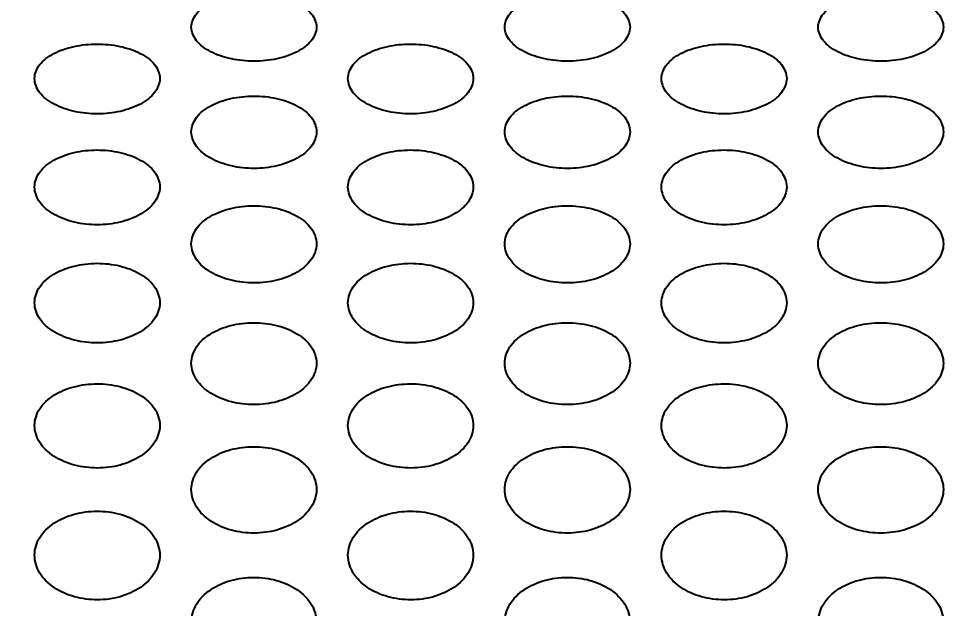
# Model space of a CAD drawing. Header units: millimetres. Extents: x 750 to 8479, y 2174 to 4333.
# Drawn here: x 2512.2 to 2572.2, y 3931.7 to 3969.3 of the extents above; entities that cross this region are included whole.
import ezdxf

# ---------------------------------------------------------------- set-up
doc = ezdxf.new("R2010")
doc.units = ezdxf.units.MM
doc.header["$LTSCALE"] = 153.67
doc.header["$PDMODE"] = 3
doc.header["$PDSIZE"] = 8
doc.layers.get('0').update_dxf_attribs({"linetype": 'CONTINUOUS'})
doc.layers.get('Defpoints').update_dxf_attribs({"linetype": 'CONTINUOUS'})
doc.layers.add('02___PRT_ALL_AXES', color=7, linetype='CONTINUOUS')
doc.styles.get("Standard").update_dxf_attribs({"font": 'calibri.ttf'})
doc.dimstyles.get("Standard").update_dxf_attribs({"dimtxt": 17.5, "dimasz": 17.5, "dimexe": 1.5, "dimexo": 1, "dimtad": 1, "dimdsep": 46, "dimtxsty": 'Standard', "dimblk": '_FILLED', "dimblk1": '_FILLED', "dimblk2": '_FILLED', "dimcen": 0.09, "dimazin": 2, "dimtol": 1, "dimtp": 0.01, "dimtm": 0.01, "dimtfac": 1, "dimtofl": 0, "dimtmove": 0, "dimatfit": 3, "dimldrblk": '_FILLED', "dimfxl": 1, "dimtolj": 1, "dimarcsym": 0})

# ---------------------------------------------------------------- blocks, each defined once
blk = doc.blocks.new('_FILLED')
at = {"color": 0, "linetype": 'ByBlock'}
blk.add_solid([(0, 0), (-1, 0.2143), (-1, -0.2143)], dxfattribs=at)
blk = doc.blocks.new('*D35')
at = {"color": 0, "lineweight": -2}
for p, q in [((2172.164, 4025.33), (2172.164, 4062.926)), ((2749.564, 3876.371), (2749.564, 4062.926)), ((2189.664, 4061.426), (2426.858, 4061.426)), ((2732.064, 4061.426), (2494.87, 4061.426))]:
    blk.add_line(p, q, dxfattribs=at)
at = {"layer": 'Defpoints', "color": 0}
for p in [(2749.564, 4061.426), (2172.164, 4024.33), (2749.564, 3875.371)]:
    blk.add_point(p, dxfattribs=at)
at = {"color": 0, "linetype": 'ByBlock', "lineweight": -2, "xscale": 17.5, "yscale": 17.5, "zscale": 17.5, "rotation": 180}
blk.add_blockref('_FILLED', (2172.164, 4061.426), dxfattribs=at)
at = {"color": 0, "linetype": 'ByBlock', "lineweight": -2, "xscale": 17.5, "yscale": 17.5, "zscale": 17.5}
blk.add_blockref('_FILLED', (2749.564, 4061.426), dxfattribs=at)
at = {"color": 0, "insert": (2460.864, 4061.426), "char_height": 30, "attachment_point": 5}
blk.add_mtext('\\A1;\\A1;575', dxfattribs=at)

msp = doc.modelspace()

# ---------------------------------------------------------------- linework, layer by layer
at = {"layer": '02___PRT_ALL_AXES', "linetype": 'Continuous'}
for points in [[(2523.16421, 3968.75461), (2523.18605, 3969.07165), (2523.39803, 3969.63518), (2524.34098, 3970.337), (2525.68085, 3970.77538), (2527.14755, 3970.9192), (2528.62142, 3970.78119), (2529.97591, 3970.34375), (2530.92905, 3969.63836), (2531.14258, 3969.07293), (2531.16421, 3968.75461)], [(2543.16421, 3968.75461), (2543.18605, 3969.07165), (2543.39803, 3969.63518), (2544.34098, 3970.337), (2545.68085, 3970.77538), (2547.14755, 3970.9192), (2548.62142, 3970.78119), (2549.97591, 3970.34375), (2550.92905, 3969.63836), (2551.14258, 3969.07293), (2551.16421, 3968.75461)], [(2563.16421, 3968.75461), (2563.18605, 3969.07165), (2563.39803, 3969.63518), (2564.34098, 3970.337), (2565.68085, 3970.77538), (2567.14755, 3970.9192), (2568.62142, 3970.78119), (2569.97591, 3970.34375), (2570.92905, 3969.63836), (2571.14258, 3969.07293), (2571.16421, 3968.75461)], [(2531.16421, 3968.75461), (2531.14237, 3968.43757), (2530.93039, 3967.86719), (2529.98744, 3967.14333), (2528.64757, 3966.68443), (2527.18087, 3966.53284), (2525.707, 3966.67832), (2524.35251, 3967.13632), (2523.39937, 3967.86398), (2523.18584, 3968.43629), (2523.16421, 3968.75461)], [(2551.16421, 3968.75461), (2551.14237, 3968.43757), (2550.93039, 3967.86719), (2549.98744, 3967.14333), (2548.64757, 3966.68443), (2547.18087, 3966.53284), (2545.707, 3966.67832), (2544.35251, 3967.13632), (2543.39937, 3967.86398), (2543.18584, 3968.43629), (2543.16421, 3968.75461)], [(2571.16421, 3968.75461), (2571.14237, 3968.43757), (2570.93039, 3967.86719), (2569.98744, 3967.14333), (2568.64757, 3966.68443), (2567.18087, 3966.53284), (2565.707, 3966.67832), (2564.35251, 3967.13632), (2563.39937, 3967.86398), (2563.18584, 3968.43629), (2563.16421, 3968.75461)], [(2513.16421, 3965.47714), (2513.18605, 3965.8062), (2513.39803, 3966.39128), (2514.34098, 3967.12028), (2515.68085, 3967.57582), (2517.14755, 3967.7253), (2518.62142, 3967.58186), (2519.97591, 3967.1273), (2520.92905, 3966.39457), (2521.14258, 3965.80753), (2521.16421, 3965.47714)], [(2533.16421, 3965.47714), (2533.18605, 3965.8062), (2533.39803, 3966.39128), (2534.34098, 3967.12028), (2535.68085, 3967.57582), (2537.14755, 3967.7253), (2538.62142, 3967.58186), (2539.97591, 3967.1273), (2540.92905, 3966.39457), (2541.14258, 3965.80753), (2541.16421, 3965.47714)], [(2553.16421, 3965.47714), (2553.18605, 3965.8062), (2553.39803, 3966.39128), (2554.34098, 3967.12028), (2555.68085, 3967.57582), (2557.14755, 3967.7253), (2558.62142, 3967.58186), (2559.97591, 3967.1273), (2560.92905, 3966.39457), (2561.14258, 3965.80753), (2561.16421, 3965.47714)], [(2521.16421, 3965.47714), (2521.14237, 3965.14809), (2520.93039, 3964.55628), (2519.98744, 3963.80557), (2518.64757, 3963.32983), (2517.18087, 3963.17269), (2515.707, 3963.32349), (2514.35251, 3963.7983), (2513.39937, 3964.55294), (2513.18584, 3965.14676), (2513.16421, 3965.47714)], [(2541.16421, 3965.47714), (2541.14237, 3965.14809), (2540.93039, 3964.55628), (2539.98744, 3963.80557), (2538.64757, 3963.32983), (2537.18087, 3963.17269), (2535.707, 3963.32349), (2534.35251, 3963.7983), (2533.39937, 3964.55294), (2533.18584, 3965.14676), (2533.16421, 3965.47714)], [(2561.16421, 3965.47714), (2561.14237, 3965.14809), (2560.93039, 3964.55628), (2559.98744, 3963.80557), (2558.64757, 3963.32983), (2557.18087, 3963.17269), (2555.707, 3963.32349), (2554.35251, 3963.7983), (2553.39937, 3964.55294), (2553.18584, 3965.14676), (2553.16421, 3965.47714)], [(2523.16421, 3962.07874), (2523.18605, 3962.41962), (2523.39803, 3963.0259), (2524.34098, 3963.78167), (2525.68085, 3964.25411), (2527.14755, 3964.40916), (2528.62142, 3964.26037), (2529.97591, 3963.78894), (2530.92905, 3963.02931), (2531.14258, 3962.421), (2531.16421, 3962.07874)], [(2543.16421, 3962.07874), (2543.18605, 3962.41962), (2543.39803, 3963.0259), (2544.34098, 3963.78167), (2545.68085, 3964.25411), (2547.14755, 3964.40916), (2548.62142, 3964.26037), (2549.97591, 3963.78894), (2550.92905, 3963.02931), (2551.14258, 3962.421), (2551.16421, 3962.07874)], [(2563.16421, 3962.07874), (2563.18605, 3962.41962), (2563.39803, 3963.0259), (2564.34098, 3963.78167), (2565.68085, 3964.25411), (2567.14755, 3964.40916), (2568.62142, 3964.26037), (2569.97591, 3963.78894), (2570.92905, 3963.02931), (2571.14258, 3962.421), (2571.16421, 3962.07874)], [(2531.16421, 3962.07874), (2531.14237, 3961.73786), (2530.93039, 3961.12496), (2529.98744, 3960.34784), (2528.64757, 3959.85553), (2527.18087, 3959.69295), (2525.707, 3959.84898), (2524.35251, 3960.34032), (2523.39937, 3961.12151), (2523.18584, 3961.73649), (2523.16421, 3962.07874)], [(2551.16421, 3962.07874), (2551.14237, 3961.73786), (2550.93039, 3961.12496), (2549.98744, 3960.34784), (2548.64757, 3959.85553), (2547.18087, 3959.69295), (2545.707, 3959.84898), (2544.35251, 3960.34032), (2543.39937, 3961.12151), (2543.18584, 3961.73649), (2543.16421, 3962.07874)], [(2571.16421, 3962.07874), (2571.14237, 3961.73786), (2570.93039, 3961.12496), (2569.98744, 3960.34784), (2568.64757, 3959.85553), (2567.18087, 3959.69295), (2565.707, 3959.84898), (2564.35251, 3960.34032), (2563.39937, 3961.12151), (2563.18584, 3961.73649), (2563.16421, 3962.07874)], [(2513.16421, 3958.56139), (2513.18605, 3958.91389), (2513.39803, 3959.54102), (2514.34098, 3960.32311), (2515.68085, 3960.81217), (2517.14755, 3960.9727), (2518.62142, 3960.81865), (2519.97591, 3960.33064), (2520.92905, 3959.54455), (2521.14258, 3958.91531), (2521.16421, 3958.56139)], [(2533.16421, 3958.56139), (2533.18605, 3958.91389), (2533.39803, 3959.54102), (2534.34098, 3960.32311), (2535.68085, 3960.81217), (2537.14755, 3960.9727), (2538.62142, 3960.81865), (2539.97591, 3960.33064), (2540.92905, 3959.54455), (2541.14258, 3958.91531), (2541.16421, 3958.56139)], [(2553.16421, 3958.56139), (2553.18605, 3958.91389), (2553.39803, 3959.54102), (2554.34098, 3960.32311), (2555.68085, 3960.81217), (2557.14755, 3960.9727), (2558.62142, 3960.81865), (2559.97591, 3960.33064), (2560.92905, 3959.54455), (2561.14258, 3958.91531), (2561.16421, 3958.56139)], [(2521.16421, 3958.56139), (2521.14237, 3958.20888), (2520.93039, 3957.57525), (2519.98744, 3956.77217), (2518.64757, 3956.26359), (2517.18087, 3956.09566), (2515.707, 3956.25682), (2514.35251, 3956.7644), (2513.39937, 3957.57168), (2513.18584, 3958.20746), (2513.16421, 3958.56139)], [(2541.16421, 3958.56139), (2541.14237, 3958.20888), (2540.93039, 3957.57525), (2539.98744, 3956.77217), (2538.64757, 3956.26359), (2537.18087, 3956.09566), (2535.707, 3956.25682), (2534.35251, 3956.7644), (2533.39937, 3957.57168), (2533.18584, 3958.20746), (2533.16421, 3958.56139)], [(2561.16421, 3958.56139), (2561.14237, 3958.20888), (2560.93039, 3957.57525), (2559.98744, 3956.77217), (2558.64757, 3956.26359), (2557.18087, 3956.09566), (2555.707, 3956.25682), (2554.35251, 3956.7644), (2553.39937, 3957.57168), (2553.18584, 3958.20746), (2553.16421, 3958.56139)], [(2523.16421, 3954.92713), (2523.18605, 3955.29106), (2523.39803, 3955.93866), (2524.34098, 3956.74662), (2525.68085, 3957.25202), (2527.14755, 3957.41794), (2528.62142, 3957.25872), (2529.97591, 3956.7544), (2530.92905, 3955.94231), (2531.14258, 3955.29252), (2531.16421, 3954.92713)], [(2543.16421, 3954.92713), (2543.18605, 3955.29106), (2543.39803, 3955.93866), (2544.34098, 3956.74662), (2545.68085, 3957.25202), (2547.14755, 3957.41794), (2548.62142, 3957.25872), (2549.97591, 3956.7544), (2550.92905, 3955.94231), (2551.14258, 3955.29252), (2551.16421, 3954.92713)], [(2563.16421, 3954.92713), (2563.18605, 3955.29106), (2563.39803, 3955.93866), (2564.34098, 3956.74662), (2565.68085, 3957.25202), (2567.14755, 3957.41794), (2568.62142, 3957.25872), (2569.97591, 3956.7544), (2570.92905, 3955.94231), (2571.14258, 3955.29252), (2571.16421, 3954.92713)], [(2531.16421, 3954.92713), (2531.14237, 3954.5632), (2530.93039, 3953.90921), (2529.98744, 3953.08065), (2528.64757, 3952.55608), (2527.18087, 3952.3829), (2525.707, 3952.5491), (2524.35251, 3953.07264), (2523.39937, 3953.90553), (2523.18584, 3954.56174), (2523.16421, 3954.92713)], [(2551.16421, 3954.92713), (2551.14237, 3954.5632), (2550.93039, 3953.90921), (2549.98744, 3953.08065), (2548.64757, 3952.55608), (2547.18087, 3952.3829), (2545.707, 3952.5491), (2544.35251, 3953.07264), (2543.39937, 3953.90553), (2543.18584, 3954.56174), (2543.16421, 3954.92713)], [(2571.16421, 3954.92713), (2571.14237, 3954.5632), (2570.93039, 3953.90921), (2569.98744, 3953.08065), (2568.64757, 3952.55608), (2567.18087, 3952.3829), (2565.707, 3952.5491), (2564.35251, 3953.07264), (2563.39937, 3953.90553), (2563.18584, 3954.56174), (2563.16421, 3954.92713)], [(2513.16421, 3951.1781), (2513.18605, 3951.55323), (2513.39803, 3952.22094), (2514.34098, 3953.05429), (2515.68085, 3953.57573), (2517.14755, 3953.74694), (2518.62142, 3953.58264), (2519.97591, 3953.06231), (2520.92905, 3952.22469), (2521.14258, 3951.55474), (2521.16421, 3951.1781)], [(2533.16421, 3951.1781), (2533.18605, 3951.55323), (2533.39803, 3952.22094), (2534.34098, 3953.05429), (2535.68085, 3953.57573), (2537.14755, 3953.74694), (2538.62142, 3953.58264), (2539.97591, 3953.06231), (2540.92905, 3952.22469), (2541.14258, 3951.55474), (2541.16421, 3951.1781)], [(2553.16421, 3951.1781), (2553.18605, 3951.55323), (2553.39803, 3952.22094), (2554.34098, 3953.05429), (2555.68085, 3953.57573), (2557.14755, 3953.74694), (2558.62142, 3953.58264), (2559.97591, 3953.06231), (2560.92905, 3952.22469), (2561.14258, 3951.55474), (2561.16421, 3951.1781)], [(2521.16421, 3951.1781), (2521.14237, 3950.80296), (2520.93039, 3950.12899), (2519.98744, 3949.27543), (2518.64757, 3948.73519), (2517.18087, 3948.55685), (2515.707, 3948.728), (2514.35251, 3949.26717), (2513.39937, 3950.12519), (2513.18584, 3950.80146), (2513.16421, 3951.1781)], [(2541.16421, 3951.1781), (2541.14237, 3950.80296), (2540.93039, 3950.12899), (2539.98744, 3949.27543), (2538.64757, 3948.73519), (2537.18087, 3948.55685), (2535.707, 3948.728), (2534.35251, 3949.26717), (2533.39937, 3950.12519), (2533.18584, 3950.80146), (2533.16421, 3951.1781)], [(2561.16421, 3951.1781), (2561.14237, 3950.80296), (2560.93039, 3950.12899), (2559.98744, 3949.27543), (2558.64757, 3948.73519), (2557.18087, 3948.55685), (2555.707, 3948.728), (2554.35251, 3949.26717), (2553.39937, 3950.12519), (2553.18584, 3950.80146), (2553.16421, 3951.1781)], [(2523.16421, 3947.31648), (2523.18605, 3947.7026), (2523.39803, 3948.39002), (2524.34098, 3949.24827), (2525.68085, 3949.78545), (2527.14755, 3949.96185), (2528.62142, 3949.79257), (2529.97591, 3949.25654), (2530.92905, 3948.39388), (2531.14258, 3947.70415), (2531.16421, 3947.31648)], [(2543.16421, 3947.31648), (2543.18605, 3947.7026), (2543.39803, 3948.39002), (2544.34098, 3949.24827), (2545.68085, 3949.78545), (2547.14755, 3949.96185), (2548.62142, 3949.79257), (2549.97591, 3949.25654), (2550.92905, 3948.39388), (2551.14258, 3947.70415), (2551.16421, 3947.31648)], [(2563.16421, 3947.31648), (2563.18605, 3947.7026), (2563.39803, 3948.39002), (2564.34098, 3949.24827), (2565.68085, 3949.78545), (2567.14755, 3949.96185), (2568.62142, 3949.79257), (2569.97591, 3949.25654), (2570.92905, 3948.39388), (2571.14258, 3947.70415), (2571.16421, 3947.31648)], [(2531.16421, 3947.31648), (2531.14237, 3946.93035), (2530.93039, 3946.23679), (2529.98744, 3945.35873), (2528.64757, 3944.80312), (2527.18087, 3944.61974), (2525.707, 3944.79573), (2524.35251, 3945.35024), (2523.39937, 3946.23288), (2523.18584, 3946.9288), (2523.16421, 3947.31648)], [(2551.16421, 3947.31648), (2551.14237, 3946.93035), (2550.93039, 3946.23679), (2549.98744, 3945.35873), (2548.64757, 3944.80312), (2547.18087, 3944.61974), (2545.707, 3944.79573), (2544.35251, 3945.35024), (2543.39937, 3946.23288), (2543.18584, 3946.9288), (2543.16421, 3947.31648)], [(2571.16421, 3947.31648), (2571.14237, 3946.93035), (2570.93039, 3946.23679), (2569.98744, 3945.35873), (2568.64757, 3944.80312), (2567.18087, 3944.61974), (2565.707, 3944.79573), (2564.35251, 3945.35024), (2563.39937, 3946.23288), (2563.18584, 3946.9288), (2563.16421, 3947.31648)], [(2513.16421, 3943.34452), (2513.18605, 3943.7414), (2513.39803, 3944.44813), (2514.34098, 3945.3308), (2515.68085, 3945.8834), (2517.14755, 3946.06489), (2518.62142, 3945.89073), (2519.97591, 3945.3393), (2520.92905, 3944.45211), (2521.14258, 3943.743), (2521.16421, 3943.34452)], [(2533.16421, 3943.34452), (2533.18605, 3943.7414), (2533.39803, 3944.44813), (2534.34098, 3945.3308), (2535.68085, 3945.8834), (2537.14755, 3946.06489), (2538.62142, 3945.89073), (2539.97591, 3945.3393), (2540.92905, 3944.45211), (2541.14258, 3943.743), (2541.16421, 3943.34452)], [(2553.16421, 3943.34452), (2553.18605, 3943.7414), (2553.39803, 3944.44813), (2554.34098, 3945.3308), (2555.68085, 3945.8834), (2557.14755, 3946.06489), (2558.62142, 3945.89073), (2559.97591, 3945.3393), (2560.92905, 3944.45211), (2561.14258, 3943.743), (2561.16421, 3943.34452)], [(2521.16421, 3943.34452), (2521.14237, 3942.94763), (2520.93039, 3942.23489), (2519.98744, 3941.33284), (2518.64757, 3940.76219), (2517.18087, 3940.57387), (2515.707, 3940.7546), (2514.35251, 3941.32411), (2513.39937, 3942.23087), (2513.18584, 3942.94604), (2513.16421, 3943.34452)], [(2541.16421, 3943.34452), (2541.14237, 3942.94763), (2540.93039, 3942.23489), (2539.98744, 3941.33284), (2538.64757, 3940.76219), (2537.18087, 3940.57387), (2535.707, 3940.7546), (2534.35251, 3941.32411), (2533.39937, 3942.23087), (2533.18584, 3942.94604), (2533.16421, 3943.34452)], [(2561.16421, 3943.34452), (2561.14237, 3942.94763), (2560.93039, 3942.23489), (2559.98744, 3941.33284), (2558.64757, 3940.76219), (2557.18087, 3940.57387), (2555.707, 3940.7546), (2554.35251, 3941.32411), (2553.39937, 3942.23087), (2553.18584, 3942.94604), (2553.16421, 3943.34452)], [(2523.16421, 3939.26454), (2523.18605, 3939.67196), (2523.39803, 3940.39759), (2524.34098, 3941.30414), (2525.68085, 3941.87185), (2527.14755, 3942.05832), (2528.62142, 3941.87938), (2529.97591, 3941.31288), (2530.92905, 3940.40167), (2531.14258, 3939.6736), (2531.16421, 3939.26454)], [(2543.16421, 3939.26454), (2543.18605, 3939.67196), (2543.39803, 3940.39759), (2544.34098, 3941.30414), (2545.68085, 3941.87185), (2547.14755, 3942.05832), (2548.62142, 3941.87938), (2549.97591, 3941.31288), (2550.92905, 3940.40167), (2551.14258, 3939.6736), (2551.16421, 3939.26454)], [(2563.16421, 3939.26454), (2563.18605, 3939.67196), (2563.39803, 3940.39759), (2564.34098, 3941.30414), (2565.68085, 3941.87185), (2567.14755, 3942.05832), (2568.62142, 3941.87938), (2569.97591, 3941.31288), (2570.92905, 3940.40167), (2571.14258, 3939.6736), (2571.16421, 3939.26454)], [(2531.16421, 3939.26454), (2531.14237, 3938.85713), (2530.93039, 3938.12562), (2529.98744, 3937.2001), (2528.64757, 3936.61476), (2527.18087, 3936.4216), (2525.707, 3936.60697), (2524.35251, 3937.19115), (2523.39937, 3938.1215), (2523.18584, 3938.85549), (2523.16421, 3939.26454)], [(2551.16421, 3939.26454), (2551.14237, 3938.85713), (2550.93039, 3938.12562), (2549.98744, 3937.2001), (2548.64757, 3936.61476), (2547.18087, 3936.4216), (2545.707, 3936.60697), (2544.35251, 3937.19115), (2543.39937, 3938.1215), (2543.18584, 3938.85549), (2543.16421, 3939.26454)], [(2571.16421, 3939.26454), (2571.14237, 3938.85713), (2570.93039, 3938.12562), (2569.98744, 3937.2001), (2568.64757, 3936.61476), (2567.18087, 3936.4216), (2565.707, 3936.60697), (2564.35251, 3937.19115), (2563.39937, 3938.1215), (2563.18584, 3938.85549), (2563.16421, 3939.26454)], [(2513.16421, 3935.07894), (2513.18605, 3935.49665), (2513.39803, 3936.24075), (2514.34098, 3937.17067), (2515.68085, 3937.75314), (2517.14755, 3937.94448), (2518.62142, 3937.76086), (2519.97591, 3937.17963), (2520.92905, 3936.24494), (2521.14258, 3935.49833), (2521.16421, 3935.07894)], [(2533.16421, 3935.07894), (2533.18605, 3935.49665), (2533.39803, 3936.24075), (2534.34098, 3937.17067), (2535.68085, 3937.75314), (2537.14755, 3937.94448), (2538.62142, 3937.76086), (2539.97591, 3937.17963), (2540.92905, 3936.24494), (2541.14258, 3935.49833), (2541.16421, 3935.07894)], [(2553.16421, 3935.07894), (2553.18605, 3935.49665), (2553.39803, 3936.24075), (2554.34098, 3937.17067), (2555.68085, 3937.75314), (2557.14755, 3937.94448), (2558.62142, 3937.76086), (2559.97591, 3937.17963), (2560.92905, 3936.24494), (2561.14258, 3935.49833), (2561.16421, 3935.07894)], [(2521.16421, 3935.07894), (2521.14237, 3934.66123), (2520.93039, 3933.91138), (2519.98744, 3932.96294), (2518.64757, 3932.36323), (2517.18087, 3932.16536), (2515.707, 3932.35526), (2514.35251, 3932.95377), (2513.39937, 3933.90716), (2513.18584, 3934.65955), (2513.16421, 3935.07894)], [(2541.16421, 3935.07894), (2541.14237, 3934.66123), (2540.93039, 3933.91138), (2539.98744, 3932.96294), (2538.64757, 3932.36323), (2537.18087, 3932.16536), (2535.707, 3932.35526), (2534.35251, 3932.95377), (2533.39937, 3933.90716), (2533.18584, 3934.65955), (2533.16421, 3935.07894)], [(2561.16421, 3935.07894), (2561.14237, 3934.66123), (2560.93039, 3933.91138), (2559.98744, 3932.96294), (2558.64757, 3932.36323), (2557.18087, 3932.16536), (2555.707, 3932.35526), (2554.35251, 3932.95377), (2553.39937, 3933.90716), (2553.18584, 3934.65955), (2553.16421, 3935.07894)], [(2523.16421, 3930.79014), (2523.18605, 3931.2179), (2523.39803, 3931.98004), (2524.34098, 3932.93278), (2525.68085, 3933.52968), (2527.14755, 3933.72579), (2528.62142, 3933.5376), (2529.97591, 3932.94196), (2530.92905, 3931.98433), (2531.14258, 3931.21962), (2531.16421, 3930.79014)], [(2543.16421, 3930.79014), (2543.18605, 3931.2179), (2543.39803, 3931.98004), (2544.34098, 3932.93278), (2545.68085, 3933.52968), (2547.14755, 3933.72579), (2548.62142, 3933.5376), (2549.97591, 3932.94196), (2550.92905, 3931.98433), (2551.14258, 3931.21962), (2551.16421, 3930.79014)], [(2563.16421, 3930.79014), (2563.18605, 3931.2179), (2563.39803, 3931.98004), (2564.34098, 3932.93278), (2565.68085, 3933.52968), (2567.14755, 3933.72579), (2568.62142, 3933.5376), (2569.97591, 3932.94196), (2570.92905, 3931.98433), (2571.14258, 3931.21962), (2571.16421, 3930.79014)]]:
    msp.add_open_spline(points, degree=3, dxfattribs=at)

# ---------------------------------------------------------------- dimensions: what is measured, and where the dimension line sits
dim = msp.add_linear_dim(base=(2749.56421, 4061.42643), p1=(2172.16421, 4024.33034), p2=(2749.56421, 3875.37146), text='\\A1;575', dimstyle='Standard', override={"dimtxt": 30, "dimtad": 0, "dimtih": 1, "dimtoh": 1, "dimdec": 4, "dimzin": 0, "dimtxsty": 'Standard', "dimcen": 25.146, "dimadec": 0, "dimazin": 0, "dimtdec": 4, "dimtzin": 0})
dim.commit()
dim.dimension.update_dxf_attribs({"geometry": '*D35', "text_midpoint": (2460.86421, 4061.42643), "dimtype": 160})

doc.saveas('drawing.dxf')
